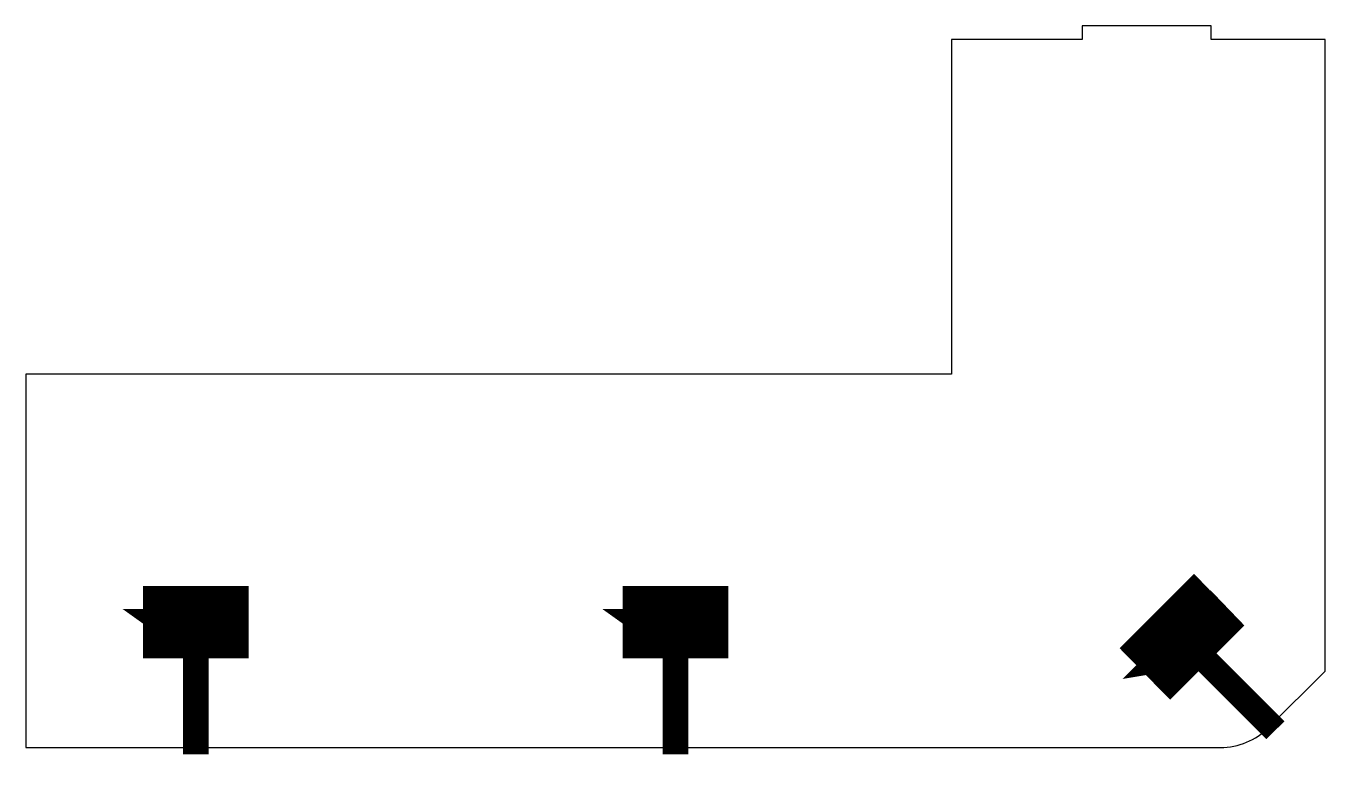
# Model space of a CAD drawing. Extents: x 0 to 19.1, y -0.3 to 10.6.
import ezdxf

# ---------------------------------------------------------------- set-up
doc = ezdxf.new("R2010")
doc.units = 0
doc.layers.add('DRAWBOLTS', color=6, linetype='CONTINUOUS')
doc.layers.add('PartCut', color=6, linetype='CONTINUOUS')

msp = doc.modelspace()

# ---------------------------------------------------------------- linework, layer by layer
at = {"layer": 'DRAWBOLTS', "const_width": 0.375}
for points in [[(18.395, 0.25434), (17.263, 1.387), (16.685, 1.29), (17.435, 2.05), (17.675, 1.8), (16.845, 0.97), (16.365, 1.46), (17.195, 2.29), (17.425, 2.05)], [(2.5, -0.1), (2.5, 1.5), (2.01, 1.85), (3.09, 1.85), (3.09, 1.5), (1.91, 1.5), (1.91, 2.19), (3.09, 2.19), (3.09, 1.86)], [(9.5625, -0.1), (9.5625, 1.5), (9.0725, 1.85), (10.1525, 1.85), (10.1525, 1.5), (8.9725, 1.5), (8.9725, 2.19), (10.1525, 2.19), (10.1525, 1.86)]]:
    msp.add_lwpolyline(points, dxfattribs=at)
at = {"layer": 'PartCut'}
msp.add_lwpolyline([(0, 5.5), (0, 0), (17.58581, 0, 0.19891), (18.29291, 0.29289), (19.125, 1.125), (19.125, 10.425), (17.45, 10.425), (17.45, 10.625), (15.55, 10.625), (15.55, 10.425), (13.625, 10.425), (13.625, 5.5)], format="xyb", close=True, dxfattribs=at)

doc.saveas('drawing.dxf')
